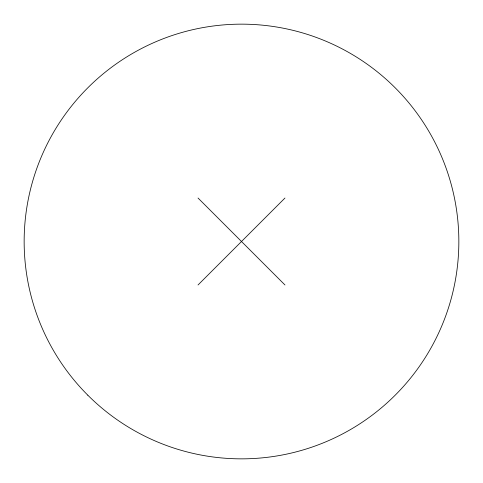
<?xml version="1.0" encoding="UTF-8"?>
<svg xmlns="http://www.w3.org/2000/svg" width="483" height="483" viewBox="0 0 483 483"><rect width="100%" height="100%" fill="white"/><g stroke="black" fill="none" stroke-linecap="round" stroke-linejoin="round"><path stroke-width="0.72" d="M198.03 284.97L284.97 198.03M198.03 198.03L284.97 284.97M87.809 395.191A217.35 217.35 0 0 0 451.442 297.751A217.35 217.35 0 0 0 185.249 31.558A217.35 217.35 0 0 0 87.809 395.191"/></g></svg>
